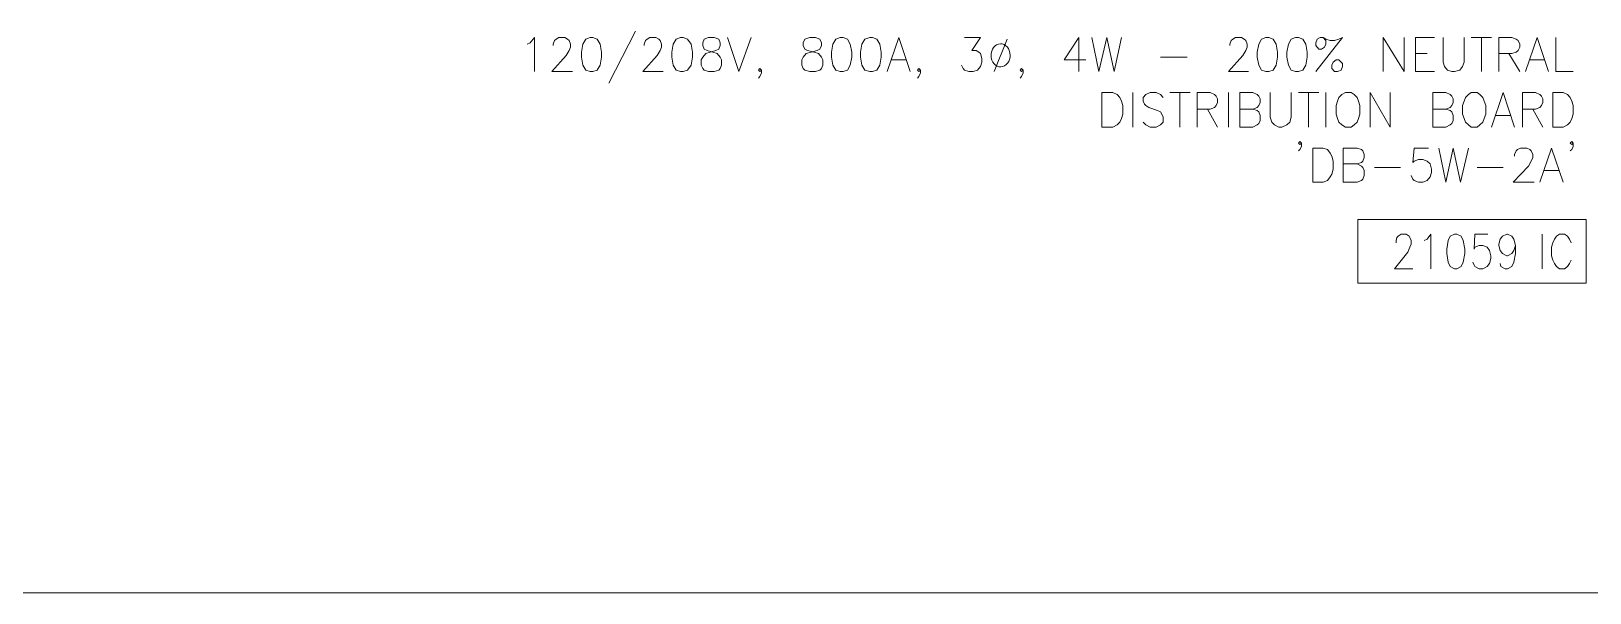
# Model space of a CAD drawing. Header units: inches. Extents: x 0.9 to 46, y 0.8 to 32.4.
# Drawn here: x 14.063 to 17.656, y 24.258 to 25.555 of the extents above; entities that cross this region are included whole.
import ezdxf

# ---------------------------------------------------------------- set-up
doc = ezdxf.new("R2010")
doc.units = ezdxf.units.IN
doc.header["$MEASUREMENT"] = 0
doc.layers.add('PDF_Geometry', color=7, linetype='Continuous')

msp = doc.modelspace()

# ---------------------------------------------------------------- linework, layer by layer
at = {"layer": 'PDF_Geometry', "lineweight": 9}
for points in [[(15.4564, 25.5545), (15.3947, 25.4345)], [(15.2064, 25.5245), (15.2131, 25.5279), (15.2231, 25.5395), (15.2231, 25.4612)], [(15.2664, 25.5212), (15.2664, 25.5245), (15.2697, 25.5329), (15.2731, 25.5362), (15.2797, 25.5395), (15.293, 25.5395), (15.2997, 25.5362), (15.3031, 25.5329), (15.3064, 25.5245), (15.3064, 25.5179), (15.3031, 25.5095), (15.2964, 25.4979), (15.2631, 25.4612), (15.3114, 25.4612)], [(15.4764, 25.5212), (15.4764, 25.5245), (15.4797, 25.5329), (15.483, 25.5362), (15.4897, 25.5395), (15.503, 25.5395), (15.5097, 25.5362), (15.5131, 25.5329), (15.5164, 25.5245), (15.5164, 25.5179), (15.5131, 25.5095), (15.5064, 25.4979), (15.4731, 25.4612), (15.5197, 25.4612)], [(15.668, 25.5395), (15.6947, 25.4612), (15.723, 25.5395)], [(16.0364, 25.4612), (16.0631, 25.5395), (16.0897, 25.4612)], [(16.2147, 25.5395), (16.2514, 25.5395), (16.2314, 25.5095), (16.2414, 25.5095), (16.248, 25.5062), (16.2514, 25.5029), (16.2547, 25.4912), (16.2547, 25.4829), (16.2514, 25.4729), (16.2447, 25.4645), (16.2347, 25.4612), (16.2247, 25.4612), (16.2147, 25.4645), (16.2114, 25.4679), (16.208, 25.4762)], [(16.313, 25.5362), (16.283, 25.4612)], [(16.4781, 25.4612), (16.4781, 25.5395), (16.4447, 25.4879), (16.4947, 25.4879)], [(16.508, 25.5395), (16.5247, 25.4612), (16.543, 25.5395), (16.5597, 25.4612), (16.5764, 25.5395)], [(16.8264, 25.5212), (16.8264, 25.5245), (16.8297, 25.5329), (16.833, 25.5362), (16.8397, 25.5395), (16.853, 25.5395), (16.8597, 25.5362), (16.863, 25.5329), (16.8664, 25.5245), (16.8664, 25.5179), (16.863, 25.5095), (16.8564, 25.4979), (16.823, 25.4612), (16.8697, 25.4612)], [(17.0413, 25.5395), (17.048, 25.5329), (17.048, 25.5245), (17.0447, 25.5179), (17.038, 25.5129), (17.0314, 25.5129), (17.0247, 25.5212), (17.0247, 25.5279), (17.028, 25.5362), (17.0347, 25.5395), (17.0413, 25.5395), (17.048, 25.5362), (17.058, 25.5329), (17.068, 25.5329), (17.078, 25.5362), (17.0864, 25.5395), (17.0247, 25.4612)], [(17.1797, 25.4612), (17.1797, 25.5395), (17.228, 25.4612), (17.228, 25.5395)], [(17.298, 25.4612), (17.2547, 25.4612), (17.2547, 25.5395), (17.298, 25.5395)], [(17.318, 25.5395), (17.318, 25.4829), (17.3214, 25.4729), (17.328, 25.4645), (17.338, 25.4612), (17.3447, 25.4612), (17.3564, 25.4645), (17.363, 25.4729), (17.3663, 25.4829), (17.3663, 25.5395)], [(17.383, 25.5395), (17.4297, 25.5395)], [(17.4063, 25.5395), (17.4063, 25.4612)], [(17.4464, 25.4612), (17.4464, 25.5395), (17.4763, 25.5395), (17.4863, 25.5362), (17.4913, 25.5329), (17.4947, 25.5245), (17.4947, 25.5179), (17.4913, 25.5095), (17.4863, 25.5062), (17.4763, 25.5029), (17.4464, 25.5029)], [(17.508, 25.4612), (17.5347, 25.5395), (17.5613, 25.4612)], [(17.578, 25.5395), (17.578, 25.4612), (17.618, 25.4612)], [(16.0464, 25.4879), (16.0797, 25.4879)], [(16.6664, 25.4945), (16.728, 25.4945)], [(17.2547, 25.5029), (17.2813, 25.5029)], [(17.4697, 25.5029), (17.4947, 25.4612)], [(17.518, 25.4879), (17.5514, 25.4879)], [(15.7464, 25.4645), (15.743, 25.4612), (15.7397, 25.4645), (15.743, 25.4679), (15.7464, 25.4645), (15.7464, 25.4579), (15.743, 25.4495), (15.7397, 25.4462)], [(16.1131, 25.4645), (16.1097, 25.4612), (16.1064, 25.4645), (16.1097, 25.4679), (16.1131, 25.4645), (16.1131, 25.4579), (16.1097, 25.4495), (16.1064, 25.4462)], [(16.3497, 25.4645), (16.3464, 25.4612), (16.343, 25.4645), (16.3464, 25.4679), (16.3497, 25.4645), (16.3497, 25.4579), (16.3464, 25.4495), (16.343, 25.4462)], [(16.603, 25.4129), (16.603, 25.3329)], [(16.673, 25.4012), (16.6664, 25.4079), (16.6564, 25.4129), (16.643, 25.4129), (16.633, 25.4079), (16.6263, 25.4012), (16.6263, 25.3929), (16.6297, 25.3862), (16.633, 25.3829), (16.6397, 25.3779), (16.6597, 25.3712), (16.6664, 25.3679), (16.6697, 25.3629), (16.673, 25.3562), (16.673, 25.3445), (16.6664, 25.3379), (16.6564, 25.3329), (16.643, 25.3329), (16.633, 25.3379), (16.6263, 25.3445)], [(16.688, 25.4129), (16.7347, 25.4129)], [(16.7113, 25.4129), (16.7113, 25.3329)], [(16.7514, 25.3329), (16.7514, 25.4129), (16.7814, 25.4129), (16.7914, 25.4079), (16.7947, 25.4045), (16.798, 25.3979), (16.798, 25.3895), (16.7947, 25.3829), (16.7914, 25.3779), (16.7814, 25.3745), (16.7514, 25.3745)], [(16.823, 25.4129), (16.823, 25.3329)], [(16.8797, 25.3745), (16.8897, 25.3712), (16.893, 25.3679), (16.8964, 25.3595), (16.8964, 25.3479), (16.893, 25.3412), (16.8897, 25.3379), (16.8797, 25.3329), (16.8497, 25.3329), (16.8497, 25.4129), (16.8797, 25.4129), (16.8897, 25.4079), (16.893, 25.4045), (16.8964, 25.3979), (16.8964, 25.3895), (16.893, 25.3829), (16.8897, 25.3779), (16.8797, 25.3745), (16.8497, 25.3745)], [(16.9197, 25.4129), (16.9197, 25.3562), (16.923, 25.3445), (16.9297, 25.3379), (16.9397, 25.3329), (16.9464, 25.3329), (16.958, 25.3379), (16.9647, 25.3445), (16.968, 25.3562), (16.968, 25.4129)], [(16.9847, 25.4129), (17.0314, 25.4129)], [(17.008, 25.4129), (17.008, 25.3329)], [(17.048, 25.4129), (17.048, 25.3329)], [(17.1497, 25.3329), (17.1497, 25.4129), (17.1963, 25.3329), (17.1963, 25.4129)], [(17.3247, 25.3745), (17.3347, 25.3712), (17.338, 25.3679), (17.3414, 25.3595), (17.3414, 25.3479), (17.338, 25.3412), (17.3347, 25.3379), (17.3247, 25.3329), (17.2947, 25.3329), (17.2947, 25.4129), (17.3247, 25.4129), (17.3347, 25.4079), (17.338, 25.4045), (17.3414, 25.3979), (17.3414, 25.3895), (17.338, 25.3829), (17.3347, 25.3779), (17.3247, 25.3745), (17.2947, 25.3745)], [(17.4297, 25.3329), (17.4563, 25.4129), (17.483, 25.3329)], [(17.5014, 25.3329), (17.5014, 25.4129), (17.5314, 25.4129), (17.5413, 25.4079), (17.5447, 25.4045), (17.548, 25.3979), (17.548, 25.3895), (17.5447, 25.3829), (17.5413, 25.3779), (17.5314, 25.3745), (17.5014, 25.3745)], [(16.7747, 25.3745), (16.798, 25.3329)], [(17.5247, 25.3745), (17.548, 25.3329)], [(17.4397, 25.3595), (17.473, 25.3595)], [(16.9914, 25.2962), (16.988, 25.2929), (16.9847, 25.2962), (16.988, 25.2995), (16.9914, 25.2962), (16.9914, 25.2879), (16.988, 25.2812), (16.9847, 25.2779)], [(17.618, 25.2962), (17.6147, 25.2929), (17.6113, 25.2962), (17.6147, 25.2995), (17.618, 25.2962), (17.618, 25.2879), (17.6147, 25.2812), (17.6113, 25.2779)], [(17.1197, 25.2479), (17.1297, 25.2429), (17.133, 25.2395), (17.1364, 25.2329), (17.1364, 25.2212), (17.133, 25.2129), (17.1297, 25.2096), (17.1197, 25.2062), (17.088, 25.2062), (17.088, 25.2845), (17.1197, 25.2845), (17.1297, 25.2812), (17.133, 25.2779), (17.1364, 25.2695), (17.1364, 25.2629), (17.133, 25.2545), (17.1297, 25.2512), (17.1197, 25.2479), (17.088, 25.2479)], [(17.2847, 25.2845), (17.2514, 25.2845), (17.248, 25.2512), (17.2514, 25.2545), (17.2613, 25.2579), (17.2714, 25.2579), (17.2813, 25.2545), (17.288, 25.2479), (17.2914, 25.2362), (17.2914, 25.2279), (17.288, 25.2179), (17.2813, 25.2096), (17.2714, 25.2062), (17.2613, 25.2062), (17.2514, 25.2096), (17.248, 25.2129), (17.2447, 25.2212)], [(17.308, 25.2845), (17.3247, 25.2062), (17.3414, 25.2845), (17.358, 25.2062), (17.3764, 25.2845)], [(17.483, 25.2662), (17.483, 25.2695), (17.4863, 25.2779), (17.4897, 25.2812), (17.4964, 25.2845), (17.5114, 25.2845), (17.518, 25.2812), (17.5214, 25.2779), (17.5247, 25.2695), (17.5247, 25.2629), (17.5214, 25.2545), (17.5147, 25.2429), (17.4797, 25.2062), (17.528, 25.2062)], [(17.5413, 25.2062), (17.568, 25.2845), (17.5947, 25.2062)], [(17.1597, 25.2395), (17.2197, 25.2395)], [(17.3964, 25.2395), (17.4563, 25.2395)], [(17.5514, 25.2329), (17.5847, 25.2329)], [(17.2097, 25.0662), (17.2097, 25.0712), (17.2114, 25.0779), (17.2147, 25.0812), (17.2214, 25.0862), (17.233, 25.0862), (17.2397, 25.0812), (17.2414, 25.0779), (17.2447, 25.0712), (17.2447, 25.0629), (17.2414, 25.0562), (17.2364, 25.0445), (17.2064, 25.0062), (17.248, 25.0062)], [(17.2747, 25.0712), (17.2813, 25.0745), (17.2897, 25.0862), (17.2897, 25.0062)], [(17.4213, 25.0862), (17.3914, 25.0862), (17.3897, 25.0512), (17.3914, 25.0562), (17.4013, 25.0595), (17.4097, 25.0595), (17.4197, 25.0562), (17.4247, 25.0479), (17.428, 25.0362), (17.428, 25.0295), (17.4247, 25.0179), (17.4197, 25.0112), (17.4097, 25.0062), (17.4013, 25.0062), (17.3914, 25.0112), (17.3897, 25.0146), (17.3863, 25.0212)], [(17.4847, 25.0595), (17.4814, 25.0479), (17.4763, 25.0412), (17.4664, 25.0362), (17.4647, 25.0362), (17.4547, 25.0412), (17.4497, 25.0479), (17.4464, 25.0595), (17.4464, 25.0629), (17.4497, 25.0745), (17.4547, 25.0812), (17.4647, 25.0862), (17.4664, 25.0862), (17.4763, 25.0812), (17.4814, 25.0745), (17.4847, 25.0595), (17.4847, 25.0412), (17.4814, 25.0212), (17.4763, 25.0112), (17.4664, 25.0062), (17.4614, 25.0062), (17.4513, 25.0112), (17.4497, 25.0179)], [(17.5464, 25.0862), (17.5464, 25.0062)], [(17.613, 25.0662), (17.6097, 25.0745), (17.6047, 25.0812), (17.598, 25.0862), (17.5864, 25.0862), (17.5797, 25.0812), (17.5747, 25.0745), (17.5713, 25.0662), (17.568, 25.0562), (17.568, 25.0362), (17.5713, 25.0262), (17.5747, 25.0179), (17.5797, 25.0112), (17.5864, 25.0062), (17.598, 25.0062), (17.6047, 25.0112), (17.6097, 25.0179), (17.613, 25.0262)]]:
    msp.add_lwpolyline(points, dxfattribs=at)
for points in [[(15.3514, 25.5395), (15.3414, 25.5362), (15.3347, 25.5245), (15.3314, 25.5062), (15.3314, 25.4945), (15.3347, 25.4762), (15.3414, 25.4645), (15.3514, 25.4612), (15.3581, 25.4612), (15.3681, 25.4645), (15.3747, 25.4762), (15.378, 25.4945), (15.378, 25.5062), (15.3747, 25.5245), (15.3681, 25.5362), (15.3581, 25.5395)], [(15.5597, 25.5395), (15.5497, 25.5362), (15.5431, 25.5245), (15.5397, 25.5062), (15.5397, 25.4945), (15.5431, 25.4762), (15.5497, 25.4645), (15.5597, 25.4612), (15.5664, 25.4612), (15.5764, 25.4645), (15.5847, 25.4762), (15.588, 25.4945), (15.588, 25.5062), (15.5847, 25.5245), (15.5764, 25.5362), (15.5664, 25.5395)], [(15.6247, 25.5395), (15.6147, 25.5362), (15.6114, 25.5279), (15.6114, 25.5212), (15.6147, 25.5129), (15.6214, 25.5095), (15.6347, 25.5062), (15.6447, 25.5029), (15.6514, 25.4945), (15.6547, 25.4879), (15.6547, 25.4762), (15.6514, 25.4679), (15.6481, 25.4645), (15.638, 25.4612), (15.6247, 25.4612), (15.6147, 25.4645), (15.6114, 25.4679), (15.608, 25.4762), (15.608, 25.4879), (15.6114, 25.4945), (15.6181, 25.5029), (15.6281, 25.5062), (15.6414, 25.5095), (15.6481, 25.5129), (15.6514, 25.5212), (15.6514, 25.5279), (15.6481, 25.5362), (15.638, 25.5395)], [(15.8581, 25.5395), (15.8464, 25.5362), (15.8431, 25.5279), (15.8431, 25.5212), (15.8464, 25.5129), (15.8531, 25.5095), (15.868, 25.5062), (15.878, 25.5029), (15.8847, 25.4945), (15.8881, 25.4879), (15.8881, 25.4762), (15.8847, 25.4679), (15.8814, 25.4645), (15.8714, 25.4612), (15.8581, 25.4612), (15.8464, 25.4645), (15.8431, 25.4679), (15.8397, 25.4762), (15.8397, 25.4879), (15.8431, 25.4945), (15.8497, 25.5029), (15.8614, 25.5062), (15.8747, 25.5095), (15.8814, 25.5129), (15.8847, 25.5212), (15.8847, 25.5279), (15.8814, 25.5362), (15.8714, 25.5395)], [(15.928, 25.5395), (15.918, 25.5362), (15.9114, 25.5245), (15.9081, 25.5062), (15.9081, 25.4945), (15.9114, 25.4762), (15.918, 25.4645), (15.928, 25.4612), (15.9347, 25.4612), (15.9447, 25.4645), (15.9514, 25.4762), (15.9547, 25.4945), (15.9547, 25.5062), (15.9514, 25.5245), (15.9447, 25.5362), (15.9347, 25.5395)], [(15.9964, 25.5395), (15.9847, 25.5362), (15.978, 25.5245), (15.9747, 25.5062), (15.9747, 25.4945), (15.978, 25.4762), (15.9847, 25.4645), (15.9964, 25.4612), (16.003, 25.4612), (16.013, 25.4645), (16.0197, 25.4762), (16.023, 25.4945), (16.023, 25.5062), (16.0197, 25.5245), (16.013, 25.5362), (16.003, 25.5395)], [(16.9097, 25.5395), (16.8997, 25.5362), (16.893, 25.5245), (16.8897, 25.5062), (16.8897, 25.4945), (16.893, 25.4762), (16.8997, 25.4645), (16.9097, 25.4612), (16.9163, 25.4612), (16.9264, 25.4645), (16.933, 25.4762), (16.9363, 25.4945), (16.9363, 25.5062), (16.933, 25.5245), (16.9264, 25.5362), (16.9163, 25.5395)], [(16.978, 25.5395), (16.968, 25.5362), (16.9614, 25.5245), (16.958, 25.5062), (16.958, 25.4945), (16.9614, 25.4762), (16.968, 25.4645), (16.978, 25.4612), (16.9847, 25.4612), (16.9947, 25.4645), (17.0014, 25.4762), (17.0047, 25.4945), (17.0047, 25.5062), (17.0014, 25.5245), (16.9947, 25.5362), (16.9847, 25.5395)], [(17.0714, 25.4879), (17.0647, 25.4829), (17.0614, 25.4762), (17.0614, 25.4679), (17.068, 25.4612), (17.0747, 25.4612), (17.083, 25.4645), (17.0864, 25.4729), (17.0864, 25.4795), (17.078, 25.4879)], [(16.5314, 25.3329), (16.5314, 25.4129), (16.5564, 25.4129), (16.5664, 25.4079), (16.573, 25.4012), (16.5764, 25.3929), (16.5797, 25.3829), (16.5797, 25.3629), (16.5764, 25.3529), (16.573, 25.3445), (16.5664, 25.3379), (16.5564, 25.3329)], [(17.093, 25.4129), (17.0847, 25.4079), (17.078, 25.4012), (17.0747, 25.3929), (17.0714, 25.3829), (17.0714, 25.3629), (17.0747, 25.3529), (17.078, 25.3445), (17.0847, 25.3379), (17.093, 25.3329), (17.1064, 25.3329), (17.113, 25.3379), (17.1197, 25.3445), (17.123, 25.3529), (17.1263, 25.3629), (17.1263, 25.3829), (17.123, 25.3929), (17.1197, 25.4012), (17.113, 25.4079), (17.1064, 25.4129)], [(17.383, 25.4129), (17.3764, 25.4079), (17.3697, 25.4012), (17.3663, 25.3929), (17.363, 25.3829), (17.363, 25.3629), (17.3663, 25.3529), (17.3697, 25.3445), (17.3764, 25.3379), (17.383, 25.3329), (17.3964, 25.3329), (17.403, 25.3379), (17.4097, 25.3445), (17.413, 25.3529), (17.4164, 25.3629), (17.4164, 25.3829), (17.413, 25.3929), (17.4097, 25.4012), (17.403, 25.4079), (17.3964, 25.4129)], [(17.5713, 25.3329), (17.5713, 25.4129), (17.5947, 25.4129), (17.6047, 25.4079), (17.6113, 25.4012), (17.6147, 25.3929), (17.618, 25.3829), (17.618, 25.3629), (17.6147, 25.3529), (17.6113, 25.3445), (17.6047, 25.3379), (17.5947, 25.3329)], [(17.018, 25.2062), (17.018, 25.2845), (17.0413, 25.2845), (17.0514, 25.2812), (17.058, 25.2729), (17.0614, 25.2662), (17.0647, 25.2545), (17.0647, 25.2362), (17.0614, 25.2245), (17.058, 25.2179), (17.0514, 25.2096), (17.0413, 25.2062)], [(17.1214, 25.1195), (17.648, 25.1195), (17.648, 24.9729), (17.1214, 24.9729)], [(17.3447, 25.0862), (17.3347, 25.0812), (17.3297, 25.0712), (17.3264, 25.0512), (17.3264, 25.0412), (17.3297, 25.0212), (17.3347, 25.0112), (17.3447, 25.0062), (17.3497, 25.0062), (17.3597, 25.0112), (17.3647, 25.0212), (17.368, 25.0412), (17.368, 25.0512), (17.3647, 25.0712), (17.3597, 25.0812), (17.3497, 25.0862)]]:
    msp.add_lwpolyline(points, close=True, dxfattribs=at)
at = {"layer": 'PDF_Geometry', "color": 8, "lineweight": 20, "true_color": 0x808080}
msp.add_lwpolyline([(41.7374, 24.2579), (5.4416, 24.2579)], dxfattribs=at)
at = {"layer": 'PDF_Geometry', "lineweight": 9}
msp.add_ellipse((16.298, 25.4987), major_axis=(0.0001, 0.0266), ratio=0.826206, start_param=0.232557, end_param=6.515742, dxfattribs=at)

doc.saveas('drawing.dxf')
